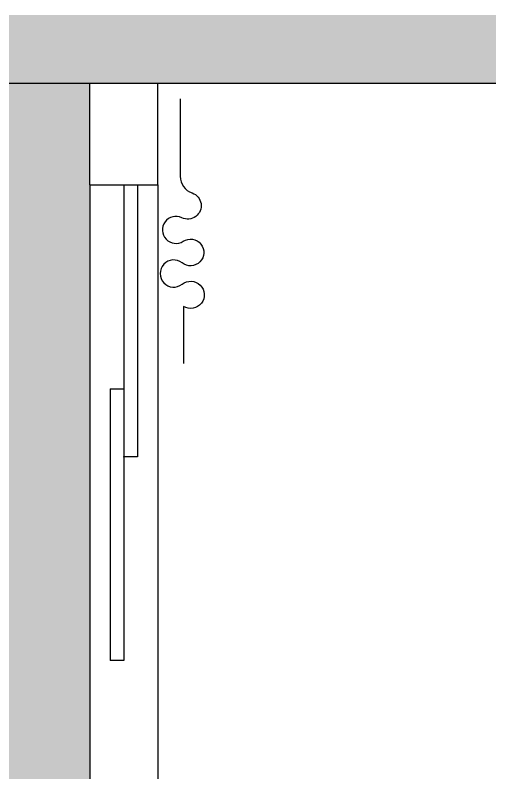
# Model space of a CAD drawing. Extents: x 643133 to 135659452, y -425133 to -387116.
# Drawn here: x 652239 to 653636, y -401698 to -399467 of the extents above; entities that cross this region are included whole.
import ezdxf

# ---------------------------------------------------------------- set-up
doc = ezdxf.new("R2010")
doc.units = 0
doc.header["$LTSCALE"] = 10
doc.header["$MEASUREMENT"] = 0
for name, color, linetype in [('30', 30, 'Continuous'), ('34', 34, 'Continuous'), ('38', 38, 'Continuous')]:
    doc.layers.add(name, color=color, linetype=linetype)

msp = doc.modelspace()

# ---------------------------------------------------------------- hatches: boundary and pattern name
at = {"layer": '34'}
msp.add_hatch(color=256, dxfattribs=at).paths.add_polyline_path([(656958.8, -399466.8), (652558.8, -399466.8), (652008.8, -399466.8), (652008.8, -398966.8), (651708.8, -398966.8), (651708.8, -399666.8), (656958.8, -399666.8)])
h = msp.add_hatch(dxfattribs=at)
h.set_pattern_fill('GRAVEL', color=250, scale=200, style=0)
h.set_pattern_definition([(228.0128, (-38590.231, 200), (-1599.99964643, -1800.00026832), [26.9072, -2663.8176]), (184.9697, (-38608.2315, 180), (2400.0002103, 199.9982614), [46.1736, -4571.185]), (132.5104, (-38654.231, 176), (1999.99814367, -2200.00173477), [32.5576, -3223.2064]), (267.2737, (-38732.231, 126), (199.99920355, 4000.000059), [42.0476, -4162.7116]), (292.8337, (-38734.231, 84), (-1000.00198109, 2399.99928236), [41.231, -4081.8746]), (357.2737, (-38718.231, 46), (-4000.000059, 199.99920355), [42.0476, -4162.7116]), (37.6942, (-38676.2315, 44), (-2600.001469124, -1999.99808103), [55.6058, -5504.9698]), (72.2553, (-38632.2315, 78), (1400.00215254, 4399.99924625), [52.4976, -5197.2642]), (121.4296, (-38616.231, 128), (-1600.00164684, 2599.9990073), [42.19, -4176.8146]), (175.2364, (-38638.231, 164), (2200.00018926, -199.99830653), [48.1664, -2360.1526]), (222.3974, (-38686.2315, 168), (-2400.001470215, -2199.998416403), [62.2896, -6166.675]), (138.8141, (-38534.231, 124), (-1400.00058936, 1199.99946267), [21.2602, -2104.7688]), (171.4692, (-38550.231, 138), (2599.99965696, -400.00158201), [40.4474, -4004.3022]), (225, (-38590.23, 144), (-2e-14, -200.000062), [28.2842, -254.5584]), (203.1986, (-38604.231, 168), (999.9999461, 400.00026505), [15.2316, -1507.923]), (291.8014, (-38618.23, 162), (-199.9999821, 600.0000546), [21.5406, -1055.4924]), (30.9638, (-38610.23, 142), (599.9996045, 400.0004967), [34.9858, -1131.2046]), (161.5651, (-38580.23, 160), (400.000087, -199.9996806), [25.2982, -607.1574]), (16.3895, (-38734.231, 162), (2000.00043968, 599.99854196), [35.44, -3508.569]), (70.3462, (-38700.231, 172), (-799.99904947, -2200.00042712), [29.7322, -2943.4816]), (293.1986, (-38580.231, 200), (-400.00026505, 999.9999461), [30.463, -1492.6916]), (343.6105, (-38568.231, 172), (-2000.00043968, 599.99854196), [35.44, -3508.569]), (339.444, (-38734.231, 38), (-1000.0003689, 399.9991993), [34.176, -1674.6248]), (294.7751, (-38702.231, 26), (-999.99843785, 2200.00068437), [28.6356, -2834.9286]), (66.8014, (-38578.231, 6e-11), (400.00026505, 999.9999461), [30.463, -1492.6916]), (17.354, (-38566.231, 28), (-2600.00040382, -799.99890045), [33.5262, -3319.0848]), (69.444, (-38676.231, 6e-11), (-399.9991993, -1000.0003689), [17.088, -1691.7128]), (101.3099, (-38590.23, 6e-11), (-199.9995264, 800.0001504), [10.198, -1009.6058]), (165.9638, (-38592.23, 10), (600.0001092, -199.9996115), [41.231, -783.39]), (186.009, (-38632.231, 20), (1999.99995018, 199.9998635), [38.21, -3782.7846]), (303.6901, (-38610.23, 124), (-200.000267, 399.9999116), [28.8444, -692.2658]), (353.1572, (-38594.2315, 100), (3399.999873096, -400.001599585), [50.3588, -4985.5126]), (60.9454, (-38544.231, 94), (-800.00000544, -1400.0000769), [20.5912, -2038.5348]), (90, (-38534.23, 112), (-200, 200), [12, -188]), (120.2564, (-38636.231, 26), (799.99897736, -1400.00049117), [27.7848, -2750.704]), (48.0128, (-38650.231, 50), (1599.99964643, 1800.00026832), [53.8144, -2636.9104]), (0, (-38614.23, 90), (200, 200), [52, -148]), (325.3048, (-38562.231, 90), (-1999.9988518, 1400.00172192), [31.6228, -3130.6548]), (254.0546, (-38536.231, 72), (-199.9999779, -800.0000253), [29.1204, -1426.9016]), (207.646, (-38544.2315, 44), (-3799.99916144, -2000.00154263), [47.413, -4693.8948]), (175.4261, (-38586.2315, 22), (-2600.00011166, 199.99896023), [50.1598, -4965.8148])])
h.paths.add_polyline_path([(650758.8, -402437.8), (650758.8, -402466.8), (651358.8, -402466.8, -0.414214), (651558.8, -402666.8), (651558.8, -403266.8), (651658.8, -403266.8), (652458.8, -403266.8), (652458.8, -403166.8), (652458.8, -399966.8), (652458.8, -399666.8), (652208.1, -399666.8, 0.00796), (651592.5, -400415.6, 0.250935), (651287.9, -401645.4, -0.484397)])

# ---------------------------------------------------------------- linework, layer by layer
at = {"layer": '30'}
for p, q in [((651708.8, -399666.8), (656958.8, -399666.8)), ((652458.8, -399966.8), (652458.8, -399666.8)), ((652658.8, -399966.8), (652658.8, -399666.8)), ((652658.8, -399666.8), (656958.8, -399666.8)), ((652458.8, -399966.8), (652658.8, -399966.8))]:
    msp.add_line(p, q, dxfattribs=at)
at = {"layer": '34'}
for p, q in [((652558.8, -399966.8), (652558.8, -401366.8)), ((652598.8, -399966.8), (652598.8, -400766.8)), ((652518.8, -400566.8), (652518.8, -401366.8)), ((652518.8, -400566.8), (652558.8, -400566.8)), ((652598.8, -400766.8), (652558.8, -400766.8)), ((652558.8, -401366.8), (652518.8, -401366.8))]:
    msp.add_line(p, q, dxfattribs=at)
msp.add_lwpolyline([(652724.7, -399712.8), (652724.7, -399941.3, 0.319322), (652759.5, -399990.3, -1.060458), (652729.3, -400063.3, 1.709237), (652733.4, -400132.5, -1.946326), (652730.3, -400196.2, 2.069658), (652730.3, -400258.9, -1.911952), (652734.5, -400324.6), (652734.5, -400427.1), (652734.5, -400491.9)], format="xyb", dxfattribs=at)
msp.add_point((652558.8, -400766.8), dxfattribs=at)
at = {"layer": '38'}
for p, q in [((652458.8, -399966.8), (652458.8, -403166.8)), ((652658.8, -399966.8), (652658.8, -403166.8))]:
    msp.add_line(p, q, dxfattribs=at)

doc.saveas('drawing.dxf')
